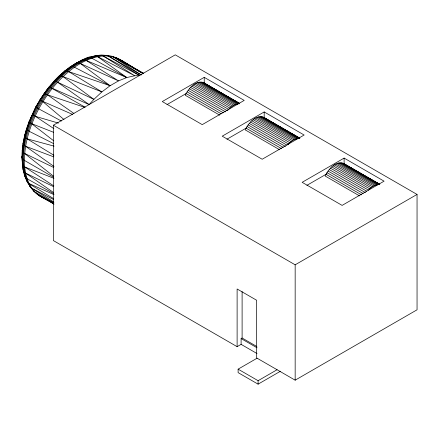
<?xml version="1.0" encoding="UTF-8"?>
<svg xmlns="http://www.w3.org/2000/svg" width="439" height="439" viewBox="0 0 439 439"><rect width="100%" height="100%" fill="white"/><g stroke="black" fill="none" stroke-linecap="round" stroke-linejoin="round"><path stroke-width="0.66" d="M53.854 185.938L23.755 166.315L22.51 164.691L21.95 157.371L22.208 155.675M21.95 157.371C21.939 144.903 24.787 132.583 29.303 121.005L29.682 120.824L28.107 125.296M22.378 151.74L22.499 149.117L22.246 150.61L23.755 152.832L53.563 176.226M109.766 56.137C122.415 58.069 132.106 68.462 143.613 73.346L117.789 58.475C103.16 52.115 86.763 58.705 74.504 67.227C59.435 77.961 47.593 92.717 38.769 108.877C29.424 126.635 23.091 146.719 24.705 166.979C25.506 174.524 27.591 182.053 31.899 188.38C37.123 196.195 46.446 199.251 54.019 204.162M53.563 82.203L53.871 81.325C62.146 72.353 71.881 64.538 83.119 59.709L85.15 59.978L126.772 77.538L134.762 75.771L139.52 75.481L108.323 56C103.324 54.452 97.271 55.023 92.388 56.757M22.246 150.61L23.366 142.296L23.141 143.586L24.672 145.633L53.992 166.463M23.141 143.586L24.798 135.283L26.784 128.161L27.207 127.853M53.728 201.902L31.899 188.38C25.676 181.34 22.213 171.281 22.499 161.898M53.882 155.258L27.141 138.856L25.435 137.605L24.622 136.364L29.259 121.658L35.806 106.907L38.769 108.877L61.4 121.043M53.772 140.864L29.594 122.102L29.161 121.285L32.645 113.844M30.67 118.497L31.904 115.589M40.975 98.715L39.922 100.311L44.13 93.441L48.855 87.174L49.783 87.141L85.171 107.237M26.784 128.161L26.977 129.554L29.237 131.332L53.569 143.58M53.865 128.632L32.365 114.332L35.806 106.907M29.161 121.285L29.303 121.005M239.052 103.258L205.238 83.739C197.127 78.197 188.413 88.398 185.269 95.268L219.676 115.133M284.763 129.648L265.183 118.349C257.078 112.807 248.359 123.008 245.214 129.878L279.621 149.743M378.336 183.672L345.114 164.493C337.004 158.951 328.284 169.152 325.14 176.028L359.546 195.887M35.773 106.962L39.751 100.065L72.512 114.376M35.96 107.132C43.428 93.425 53.141 80.842 65.159 70.811L66.744 70.805L68.72 71.623L101.87 91.916L110.14 85.704L118.503 80.875L126.772 77.538L97.639 56.675C89.49 54.535 80.847 60.812 74.054 64.665M48.855 87.174L39.73 100.119M41.683 97.645L42.742 96.048M44.91 92.903L44.147 93.913L44.438 93.43L47.467 94.819L73.922 113.46M45.672 91.894L47.571 89.369M51.363 84.771L48.713 87.855L48.685 87.438L53.871 81.325L55.693 81.33L93.88 99.373L101.87 91.916L61.125 75.788L59.133 75.958L54.09 81.199M227.737 110.266C230.382 107.248 233.795 104.526 237.883 103.961L199.915 82.038M287.682 144.875C290.327 141.857 293.74 139.136 297.829 138.57L259.861 116.648M52.378 88.299L89.122 104.575L93.88 99.373L63.062 76.638M339.791 162.798L377.754 184.715C374.083 185.203 370.96 187.513 368.431 190.098L330.468 168.175M25.259 134.844L24.622 136.364M76.496 62.887L69.625 67.491L72.945 65.373M237.115 346.662L53.377 240.583L53.377 125.214L175.265 54.842L417.05 194.433L417.05 309.802L295.162 380.174L256.596 357.911L256.596 300.227L237.115 288.983L237.115 346.662L241.11 344.357L257.051 353.56M204.239 77.341L162.276 101.563L202.242 124.638L244.205 100.41L204.239 77.341L204.239 83.108L239.502 103.467M167.007 104.603L186.509 93.342M264.185 111.95L222.222 136.178L262.187 159.247L304.15 135.02L264.185 111.95L264.185 117.718M226.952 139.212L246.455 127.952M344.116 158.095L302.153 182.322L342.118 205.397L384.081 181.17L344.116 158.095L344.116 163.862L379.378 184.221M306.883 185.362L326.978 173.756M53.377 125.214L295.162 264.81L417.05 194.433M241.11 344.357L241.11 338.59L242.108 338.014L256.87 346.53M280.428 371.262L258.094 384.158L238.114 372.623L238.114 369.161L257.095 358.202M238.114 369.161L258.094 380.695L277.08 369.737M65.159 70.811L64.149 71.65L70.794 66.525L73.472 66.723L110.14 85.704L80.353 63.496L77.352 62.689C45.151 82.982 23.679 120.176 22.208 158.21L24.403 160.405L53.684 177.312M75.157 63.957L80.139 61.383M126.772 77.538L90.922 57.701L88.821 57.465L81.385 60.406L83.119 59.709M89.858 57.46C66.234 66.075 48.899 86.357 36.991 107.818C26.099 128.792 18.493 153.837 25.435 177.274L27.141 178.788L53.756 193.659M95.477 55.951L86.944 58.217L88.821 57.465M98.682 55.528L106.095 55.281L112.143 56.362L142.719 73.417M103.769 55.583L106.139 55.512M93.353 56.241L100.91 55.226L107.237 55.517M107.346 55.72L108.559 55.929M27.141 138.856L54.063 146.127M35.087 116.258L58.409 123.085M47.467 94.819L84.403 107.259M68.72 71.623L110.14 85.704M110.974 56.121L116.686 57.986L128.846 65.12M44.619 198.335C38.22 196.145 33.402 191.157 29.594 185.785L34.121 191.503L35.087 192.205L53.948 202.829M25.621 146.264L53.81 156.882M24.705 166.979L53.926 178.294M31.899 123.771L53.487 132.265M139.52 75.481L102.029 55.457C72.759 59.128 51.484 84.019 37.798 108.307C26.214 130.795 17.708 158.753 28.283 183.195L54.035 194.658M80.353 63.496L118.503 80.875L86.198 60.472M24.705 153.474L53.487 167.363M23.448 169.964L23.124 168.757L23.41 170.755L25.621 173.131L53.536 186.641M97.639 56.675L134.762 75.771L103.11 55.94M31.899 188.38L53.64 199.564M38.769 195.333L53.734 203.224M53.514 203.718L41.935 197.012M203.389 82.494L239.579 103.384M263.334 117.103L299.908 138.186M343.265 163.248L379.839 184.331M264.772 118.058L299.447 138.076M285.948 130.334L290.102 132.732M291.287 133.418L299.59 138.214M202.313 82.148L239.683 103.725M262.259 116.758L299.036 137.994M342.19 162.907L378.967 184.139M201.15 82L239.118 103.917M261.095 116.609L299.063 138.526M341.026 162.754L378.989 184.671M198.626 82.274L236.588 104.191M258.571 116.884L296.534 138.801M338.496 163.028L376.464 184.951M197.292 82.697L235.26 104.619M257.238 117.306L295.206 139.229M337.168 163.456L375.131 185.373M195.937 83.311L233.899 105.228M255.882 117.921L293.85 139.838M335.808 164.065L373.776 185.982M194.57 84.096L232.538 106.018M254.516 118.706L292.484 140.628M334.447 164.85L372.409 186.773M193.215 85.051L231.183 106.973M253.16 119.66L291.128 141.583M333.091 165.81L371.054 187.727M191.881 86.165L229.849 108.087M251.827 120.774L289.795 142.697M331.758 166.924L369.726 188.841M190.592 87.421L228.56 109.338M250.537 122.031L288.505 143.954M189.357 88.804L227.325 110.727M249.303 123.414L286.678 144.991M329.234 169.564L366.603 191.141M188.194 90.302L225.564 111.879M248.139 124.912L285.515 146.489M328.07 171.056L365.44 192.633M187.113 91.888L223.303 112.785M247.064 126.498L283.248 147.394M326.989 172.648L363.179 193.539M186.136 93.551L221.135 113.761M246.081 128.161L281.673 148.711M326.012 174.31L361.604 194.856M108.323 56L141.122 74.937M41.343 196.672L37.798 194.625L35.619 192.551M241.11 338.59L257.051 347.792M117.789 58.475L143.388 73.62M29.237 183.886L53.509 198.56M129.999 65.828L131.151 66.541M113.24 56.845L141.155 74.877M25.621 173.131L53.585 192.567M57.591 82.219L89.122 104.575M121.932 60.867L122.849 61.647M42.912 101.705L64.034 119.595M33.331 190.608L34.242 191.388M30.933 187.678L26.977 181.356L26.664 180.264M25.435 177.274L24.584 174.195M24.622 175.293L27.52 182.344M22.51 164.691L21.95 156.514M23.772 171.172L24.419 173.592M22.246 162.842L23.41 170.755M295.162 264.81L295.162 380.174M258.094 380.695L258.094 384.158M242.108 291.562L242.108 338.014"/></g></svg>
